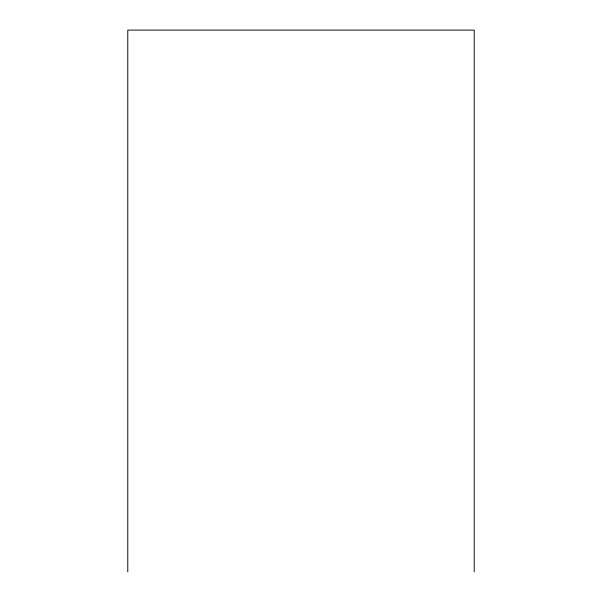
<?xml version="1.0" encoding="UTF-8"?>
<svg xmlns="http://www.w3.org/2000/svg" width="602" height="602" viewBox="0 0 602 602"><rect width="100%" height="100%" fill="white"/><g stroke="black" fill="none" stroke-linecap="round" stroke-linejoin="round"><path stroke-width="0.9" d="M474.218 571.9L474.218 30.1L127.782 30.1L127.782 571.9"/></g></svg>
